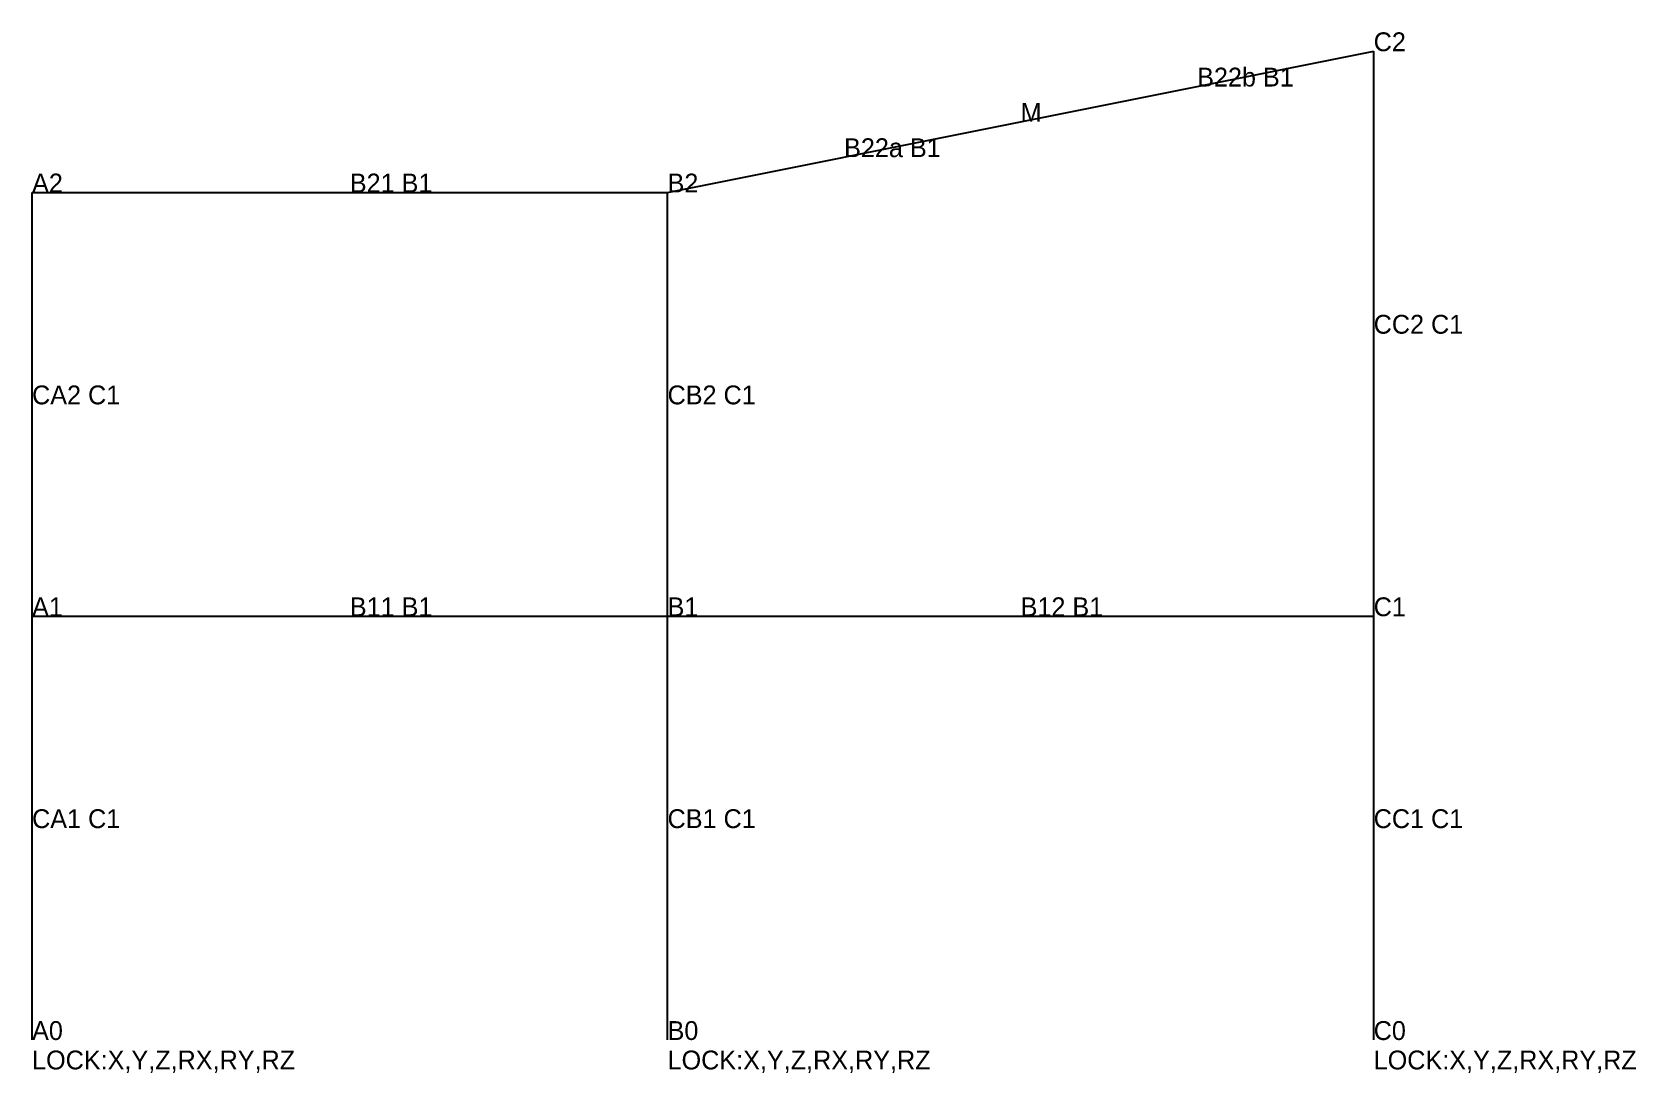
# Model space of a CAD drawing. Extents: x 0 to 13.6, y -0.3 to 8.6.
import ezdxf

# ---------------------------------------------------------------- set-up
doc = ezdxf.new("R2010")
doc.units = 0

msp = doc.modelspace()

# ---------------------------------------------------------------- linework, layer by layer
at = {"layer": 'S-BEAM'}
for p, q in [((8.4, 7.8), (11.4, 8.4)), ((5.4, 7.2), (8.4, 7.8)), ((0, 7.2), (5.4, 7.2)), ((0, 3.6), (5.4, 3.6)), ((5.4, 3.6), (11.4, 3.6))]:
    msp.add_line(p, q, dxfattribs=at)
at = {"layer": 'S-COLUMN'}
for p, q in [((11.4, 3.6), (11.4, 8.4)), ((0, 3.6), (0, 7.2)), ((5.4, 3.6), (5.4, 7.2)), ((0, 0), (0, 3.6)), ((5.4, 0), (5.4, 3.6)), ((11.4, 0), (11.4, 3.6))]:
    msp.add_line(p, q, dxfattribs=at)

# ---------------------------------------------------------------- texts
at = {"layer": 'ANNOTATION'}
for s, p in [('B22b B1', (9.9, 8.1)), ('B22a B1', (6.9, 7.5)), ('B21 B1', (2.7, 7.2)), ('CC2 C1', (11.4, 6)), ('CA2 C1', (0, 5.4)), ('CB2 C1', (5.4, 5.4)), ('B11 B1', (2.7, 3.6)), ('B12 B1', (8.4, 3.6)), ('CA1 C1', (0, 1.8)), ('CB1 C1', (5.4, 1.8)), ('CC1 C1', (11.4, 1.8))]:
    msp.add_text(s, height=0.16, dxfattribs=at).set_placement(p)
at = {"layer": 'NODE'}
for s, p in [('C2', (11.4, 8.4)), ('M', (8.4, 7.8)), ('A2', (0, 7.2)), ('B2', (5.4, 7.2)), ('A1', (0, 3.6)), ('B1', (5.4, 3.6)), ('C1', (11.4, 3.6)), ('A0', (0, 0)), ('B0', (5.4, 0)), ('C0', (11.4, 0))]:
    msp.add_text(s, height=0.16, dxfattribs=at).set_placement(p)
at = {"layer": 'SUPPORT'}
for p in [(0, -0.25), (5.4, -0.25), (11.4, -0.25)]:
    msp.add_text('LOCK:X,Y,Z,RX,RY,RZ', height=0.16, dxfattribs=at).set_placement(p)

doc.saveas('drawing.dxf')
